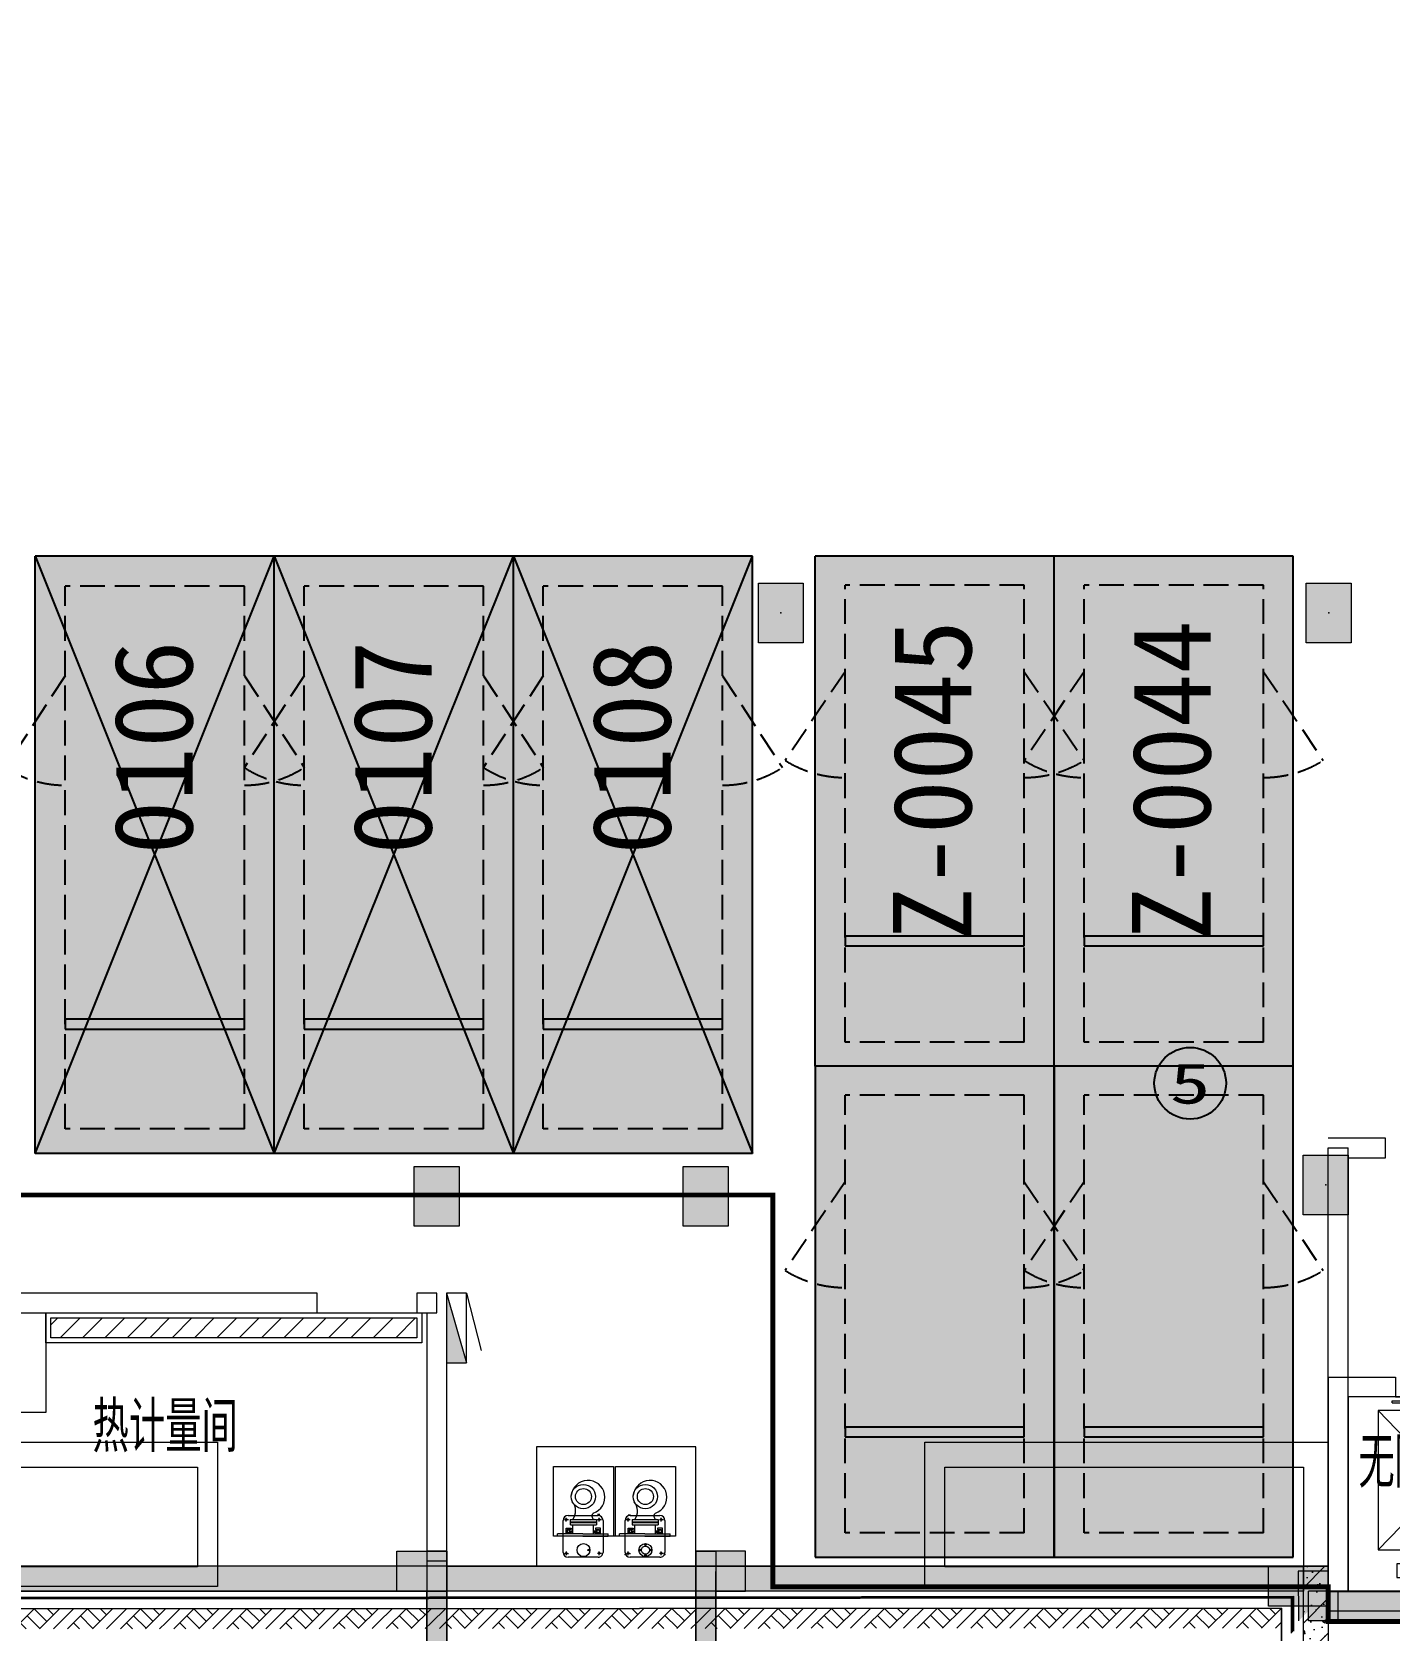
# Model space of a CAD drawing. Extents: x -264757 to 1033689, y 4049843 to 4347093.
# Drawn here: x 13748 to 27371, y 4256524 to 4272573 of the extents above; entities that cross this region are included whole.
import ezdxf
from ezdxf.enums import TextEntityAlignment as Align

# ---------------------------------------------------------------- set-up
doc = ezdxf.new("R2010")
doc.units = 0
doc.header["$LTSCALE"] = 1000
doc.header["$MEASUREMENT"] = 0
doc.linetypes.add('AX-01DK-PB01$1$A-001-车位参照B1$0$A-001-车位参照B1$0$A-001-车位参照B1$0$A-H4-001-基本图形$0$A-001-车位B1$0$DASH', pattern=[0.35, 0.25, -0.1])
doc.linetypes.add('DASH', pattern=[0.35, 0.25, -0.1])
for name, color, linetype in [('不利因素5-单面靠墙', 7, 'Continuous'), ('大车位', 7, 'Continuous'), ('子母车位', 7, 'Continuous')]:
    doc.layers.add(name, color=color, linetype=linetype)
doc.layers.add('无关图层', color=8, linetype='Continuous', lineweight=0)
doc.layers.add('车位归属楼栋范围线', color=7, linetype='Continuous', true_color=0x19e6c7)
doc.styles.add('AX-01DK-PB01$1$AX-001DK-01-PB01-02$0$Standard', font='gbenor.shx', dxfattribs={"bigfont": 'gbcbig.shx'})
doc.styles.add('AX-ACK-BIANH1$0$黑体', font='simhei.ttf')
doc.styles.add('SX-ACK-PB01-WNC-ALL$0$黑体', font='simhei.ttf')

# ---------------------------------------------------------------- blocks, each defined once
blk = doc.blocks.new('SX-ACK-PB01-WNC-ALL$0$20200722.21183209')
at = {"layer": '不利因素5-单面靠墙', "true_color": 0x6d711d}
h = blk.add_hatch(color=66, dxfattribs=at)
h.dxf.hatch_style = 1
edge = h.paths.add_edge_path()
edge.add_arc((360, 360), 360, 0, 360)
at = {"layer": '不利因素5-单面靠墙'}
blk.add_circle((360, 360), 360, dxfattribs=at)
at = {"layer": '不利因素5-单面靠墙', "style": 'SX-ACK-PB01-WNC-ALL$0$黑体', "width": 1.390625}
blk.add_text('5', height=407, dxfattribs=at).set_placement((156, 156), (564, 156), align=Align.FIT)
blk = doc.blocks.new('AX-01DK-PB01-DT$0$$DORLIB2D$00000127')
at = {"layer": '无关图层'}
for points in [[(-0.533, 0.795), (-0.533, 0.69)], [(-0.033, 0.795), (-0.533, 0.795)], [(-0.033, 0.69), (-0.533, 0.69)], [(-0.033, 0.795), (-0.033, 0.69)], [(0.533, 0.795), (0.033, 0.795)], [(0.033, 0.795), (0.033, 0.69)], [(0.533, 0.69), (0.033, 0.69)], [(0.533, 0.795), (0.533, 0.69)], [(0.5, 0.5), (-0.5, 0.5)]]:
    blk.add_lwpolyline(points, dxfattribs=at)
blk = doc.blocks.new('AX-01DK-PB01-DT$0$sdfsdfgdgdgh')
at = {"layer": '无关图层'}
for p, q in [((413949, 4407651), (413274, 4407651)), ((413274, 4407651), (413274, 4405301)), ((413949, 4407451), (413949, 4407651)), ((415624, 4407651), (414949, 4407651)), ((414949, 4407651), (414949, 4407451)), ((415624, 4407651), (415624, 4405301)), ((413474, 4407451), (413949, 4407451)), ((413474, 4407451), (413474, 4405501)), ((413774, 4405914), (413774, 4407314)), ((413774, 4407314), (415124, 4407314)), ((413774, 4405914), (415124, 4407314)), ((413774, 4407314), (415124, 4405914)), ((414949, 4407451), (415424, 4407451)), ((415124, 4407314), (415124, 4405914)), ((415424, 4407451), (415424, 4405501)), ((415124, 4405914), (413774, 4405914)), ((413962, 4405639), (413962, 4405776)), ((413962, 4405776), (414937, 4405776)), ((414937, 4405776), (414937, 4405639)), ((414937, 4405639), (413962, 4405639)), ((413474, 4405501), (415424, 4405501)), ((413274, 4405301), (415624, 4405301))]:
    blk.add_line(p, q, dxfattribs=at)
blk.add_lwpolyline([(413474, 4405501), (413474, 4407451), (415424, 4407451), (415424, 4405501)], close=True, dxfattribs=at)
at = {"layer": '无关图层', "xscale": 1000, "yscale": -200, "zscale": 200}
blk.add_blockref('AX-01DK-PB01-DT$0$$DORLIB2D$00000127', (414449, 4407551), dxfattribs=at)
blk = doc.blocks.new('AX-01DK-PB01$1$$LinePat$素土夯实')
at = {"layer": '无关图层'}
for p, q in [((0, -210), (210, 0)), ((120, -300), (420, 0)), ((420, 0), (608, -188)), ((495, -300), (795, 0)), ((615, 0), (705, -90)), ((210, -210), (300, -300)), ((315, -105), (502, -293)), ((705, -300), (795, -210))]:
    blk.add_line(p, q, dxfattribs=at)
blk = doc.blocks.new('SX-CK-PB001-WNC$1$20211103.13313578')
at = {"layer": '无关图层'}
h = blk.add_hatch(color=256, dxfattribs=at)
h.dxf.hatch_style = 1
h.paths.add_polyline_path([(0, 600), (450, 600), (450, 0), (0, 0)])
blk.add_lwpolyline([(0, 600), (450, 600), (450, 0), (0, 0)], close=True, dxfattribs=at)
blk.add_point((225, 300), dxfattribs=at)
blk = doc.blocks.new('PX-03CK-JSK$0$PX-B1-PB02-JSK$0$PX-CK-JSK$0$hjgh')
at = {"layer": '无关图层'}
for p, q in [((96327492, 40160296), (96327812, 40160296)), ((96327655, 40159170), (96327655, 40160392)), ((96327655, 40160392), (96328355, 40160392)), ((96327656, 40160098), (96327656, 40160352)), ((96327656, 40160352), (96327677, 40160352)), ((96327677, 40160098), (96327677, 40160352)), ((96328355, 40160392), (96328355, 40159792)), ((96327442, 40159946), (96327442, 40160246)), ((96327464, 40160264), (96327496, 40160264)), ((96327482, 40160283), (96327482, 40160243)), ((96327496, 40160264), (96327500, 40160264)), ((96327677, 40160267), (96327734, 40160267)), ((96327683, 40160214), (96327677, 40160214)), ((96327679, 40160200), (96327768, 40160200)), ((96327683, 40160256), (96327683, 40160214)), ((96327723, 40160256), (96327683, 40160256)), ((96327683, 40160232), (96327723, 40160232)), ((96327687, 40160232), (96327687, 40160246)), ((96327692, 40160251), (96327714, 40160251)), ((96327697, 40160232), (96327697, 40160200)), ((96327697, 40160203), (96327697, 40160231)), ((96327709, 40160232), (96327709, 40160200)), ((96327719, 40160246), (96327719, 40160232)), ((96327723, 40160217), (96327723, 40160256)), ((96327734, 40160217), (96327723, 40160217)), ((96327734, 40160267), (96327734, 40160217)), ((96327821, 40160225), (96327769, 40160225)), ((96327769, 40160224), (96327769, 40159963)), ((96327791, 40160225), (96327791, 40159963)), ((96327799, 40160225), (96327799, 40159963)), ((96327803, 40160265), (96327835, 40160265)), ((96327821, 40160284), (96327821, 40160244)), ((96327821, 40160253), (96327821, 40160277)), ((96327821, 40160225), (96327821, 40159963)), ((96327835, 40160265), (96327839, 40160265)), ((96327862, 40160246), (96327862, 40159946)), ((96327515, 40160051), (96327515, 40160027)), ((96327656, 40160098), (96327656, 40159844)), ((96327677, 40160098), (96327677, 40159844)), ((96327683, 40159974), (96327677, 40159974)), ((96327768, 40159994), (96327679, 40159994)), ((96327683, 40159933), (96327683, 40159974)), ((96327695, 40159993), (96327695, 40159955)), ((96327708, 40159992), (96327708, 40159954)), ((96327723, 40159971), (96327723, 40159933)), ((96327734, 40159971), (96327723, 40159971)), ((96327734, 40159921), (96327734, 40159971)), ((96327465, 40159933), (96327497, 40159933)), ((96327483, 40159952), (96327483, 40159912)), ((96327812, 40159896), (96327492, 40159896)), ((96327497, 40159933), (96327501, 40159933)), ((96327656, 40159844), (96327677, 40159844)), ((96327682, 40159921), (96327675, 40159921)), ((96327677, 40159921), (96327734, 40159921)), ((96327723, 40159933), (96327683, 40159933)), ((96327685, 40159954), (96327723, 40159954)), ((96327688, 40159941), (96327688, 40159954)), ((96327713, 40159936), (96327693, 40159936)), ((96327718, 40159954), (96327718, 40159941)), ((96327821, 40159963), (96327769, 40159963)), ((96327802, 40159933), (96327834, 40159933)), ((96327821, 40159952), (96327821, 40159912)), ((96327834, 40159933), (96327838, 40159933)), ((96327871, 40159929), (96327871, 40159953)), ((96327482, 40159661), (96327482, 40159621)), ((96327492, 40159674), (96327812, 40159674)), ((96328355, 40159792), (96327655, 40159792)), ((96327655, 40159770), (96328355, 40159770)), ((96327656, 40159476), (96327656, 40159729)), ((96327656, 40159729), (96327677, 40159729)), ((96327677, 40159476), (96327677, 40159729)), ((96327821, 40159662), (96327821, 40159622)), ((96327821, 40159631), (96327821, 40159654)), ((96328355, 40159770), (96328355, 40159170)), ((96327442, 40159324), (96327442, 40159624)), ((96327464, 40159642), (96327496, 40159642)), ((96327496, 40159642), (96327500, 40159642)), ((96327503, 40159523), (96327527, 40159523)), ((96327515, 40159511), (96327515, 40159534)), ((96327677, 40159645), (96327734, 40159645)), ((96327683, 40159592), (96327677, 40159592)), ((96327679, 40159577), (96327768, 40159577)), ((96327683, 40159633), (96327683, 40159592)), ((96327723, 40159633), (96327683, 40159633)), ((96327683, 40159610), (96327723, 40159610)), ((96327687, 40159610), (96327687, 40159624)), ((96327692, 40159629), (96327714, 40159629)), ((96327697, 40159610), (96327697, 40159577)), ((96327697, 40159580), (96327697, 40159608)), ((96327709, 40159610), (96327709, 40159577)), ((96327719, 40159624), (96327719, 40159610)), ((96327723, 40159595), (96327723, 40159633)), ((96327734, 40159595), (96327723, 40159595)), ((96327734, 40159645), (96327734, 40159595)), ((96327769, 40159602), (96327769, 40159341)), ((96327821, 40159602), (96327769, 40159602)), ((96327791, 40159602), (96327791, 40159341)), ((96327799, 40159602), (96327799, 40159341)), ((96327803, 40159643), (96327835, 40159643)), ((96327821, 40159602), (96327821, 40159341)), ((96327835, 40159643), (96327839, 40159643)), ((96327862, 40159624), (96327862, 40159324)), ((96327870, 40159643), (96327870, 40159619)), ((96327474, 40159470), (96327450, 40159470)), ((96327462, 40159458), (96327462, 40159481)), ((96327483, 40159330), (96327483, 40159290)), ((96327527, 40159417), (96327503, 40159417)), ((96327515, 40159428), (96327515, 40159405)), ((96327556, 40159470), (96327580, 40159470)), ((96327568, 40159481), (96327568, 40159458)), ((96327656, 40159476), (96327656, 40159222)), ((96327677, 40159476), (96327677, 40159222)), ((96327683, 40159352), (96327677, 40159352)), ((96327768, 40159371), (96327679, 40159371)), ((96327683, 40159311), (96327683, 40159352)), ((96327685, 40159332), (96327723, 40159332)), ((96327688, 40159318), (96327688, 40159332)), ((96327695, 40159371), (96327695, 40159333)), ((96327708, 40159370), (96327708, 40159332)), ((96327718, 40159332), (96327718, 40159318)), ((96327723, 40159349), (96327723, 40159311)), ((96327734, 40159349), (96327723, 40159349)), ((96327734, 40159299), (96327734, 40159349)), ((96327821, 40159341), (96327769, 40159341)), ((96327821, 40159330), (96327821, 40159290)), ((96327465, 40159311), (96327497, 40159311)), ((96327812, 40159274), (96327492, 40159274)), ((96327497, 40159311), (96327501, 40159311)), ((96328355, 40159170), (96327655, 40159170)), ((96327656, 40159222), (96327677, 40159222)), ((96327682, 40159299), (96327675, 40159299)), ((96327677, 40159299), (96327734, 40159299)), ((96327723, 40159311), (96327683, 40159311)), ((96327713, 40159313), (96327693, 40159313)), ((96327802, 40159311), (96327834, 40159311)), ((96327834, 40159311), (96327838, 40159311))]:
    blk.add_line(p, q, dxfattribs=at)
for centre, radius in [((96327515, 40160092), 65), ((96327482, 40160265), 8.75), ((96327821, 40160265), 8.75), ((96328052, 40160093), 122), ((96328052, 40160093), 80.5), ((96327515, 40160039), 7.88), ((96327483, 40159933), 8.75), ((96327821, 40159933), 8.75), ((96327482, 40159643), 8.75), ((96327821, 40159643), 8.75), ((96327515, 40159470), 65), ((96327515, 40159470), 40), ((96327515, 40159523), 7.88), ((96328052, 40159471), 122), ((96328052, 40159471), 80.5), ((96327462, 40159470), 7.88), ((96327515, 40159417), 7.88), ((96327568, 40159470), 7.88), ((96327483, 40159311), 8.75), ((96327821, 40159311), 8.75)]:
    blk.add_circle(centre, radius, dxfattribs=at)
for centre, radius, start, end in [((96327492, 40160246), 50, 89.9998, 179.9998), ((96327812, 40160246), 50, 359.9998, 89.9998), ((96327692, 40160246), 5.18, 89.9998, 179.9998), ((96327714, 40160246), 5.18, 359.9998, 89.9998), ((96327908, 40160313), 142, 233.3732, 310.3456), ((96328046, 40160047), 169, 198.4725, 84.7162), ((96327855, 40159973), 34.6, 32.3813, 152.0235), ((96327492, 40159946), 50, 179.9998, 269.9998), ((96327693, 40159941), 5.18, 179.9998, 269.9998), ((96327713, 40159941), 5.18, 269.9998, 359.9998), ((96327812, 40159946), 50, 269.9998, 359.9998), ((96327492, 40159624), 50, 89.9998, 179.9998), ((96327812, 40159624), 50, 359.9998, 89.9998), ((96327692, 40159624), 5.18, 89.9998, 179.9998), ((96327714, 40159624), 5.18, 359.9998, 89.9998), ((96327908, 40159691), 142, 233.3732, 310.3456), ((96328046, 40159424), 169, 198.4725, 84.7162), ((96327855, 40159351), 34.6, 32.3813, 152.0235), ((96327492, 40159324), 50, 179.9998, 269.9998), ((96327693, 40159318), 5.18, 179.9998, 269.9998), ((96327713, 40159318), 5.18, 269.9998, 359.9998), ((96327812, 40159324), 50, 269.9998, 359.9998)]:
    blk.add_arc(centre, radius, start, end, dxfattribs=at)
for p in [(96327469, 40159673), (96327469, 40159275)]:
    blk.add_point(p, dxfattribs=at)
blk = doc.blocks.new('PX-03CK-XHS$1$$TWTSYS$00000508')
at = {"layer": '无关图层'}
for p, q in [((-0.5, 0.5), (0.324, 1.224)), ((-0.5, 0.5), (-0.5, -0.5)), ((-0.5, -0.5), (0.5, 0.5)), ((0.5, 0.5), (-0.5, 0.5)), ((0.5, -0.5), (0.5, 0.5)), ((-0.5, -0.5), (0.5, -0.5))]:
    blk.add_line(p, q, dxfattribs=at)
blk.add_solid([(0.5, -0.5), (0.5, 0.5), (-0.5, -0.5)], dxfattribs=at)
blk = doc.blocks.new('A$C741380cb')
at = {"layer": '子母车位', "true_color": 0x0617f9}
h = blk.add_hatch(color=5, dxfattribs=at)
h.dxf.hatch_style = 1
h.paths.add_polyline_path([(2400, 0), (2400, -10400), (0, -10400), (0, 0)])
blk = doc.blocks.new('*E168')
at = {"layer": '子母车位', "rotation": 179.9996583709065}
blk.add_blockref('A$C741380cb', (332418, -488671), dxfattribs=at)
blk = doc.blocks.new('*E169')
at = {"layer": '子母车位', "rotation": 179.9996583709065}
blk.add_blockref('A$C741380cb', (332418, -488671), dxfattribs=at)

msp = doc.modelspace()

# ---------------------------------------------------------------- hatches: boundary and pattern name
at = {"layer": '大车位', "true_color": 0xe806f9}
h = msp.add_hatch(color=6, dxfattribs=at)
h.dxf.hatch_style = 1
h.paths.add_polyline_path([(16180.6, 4267308), (16180.6, 4261308), (13780.6, 4261308), (13780.6, 4267308)])
h = msp.add_hatch(color=6, dxfattribs=at)
h.dxf.hatch_style = 1
h.paths.add_polyline_path([(18580.6, 4267308), (18580.6, 4261308), (16180.6, 4261308), (16180.6, 4267308)])
h = msp.add_hatch(color=6, dxfattribs=at)
h.dxf.hatch_style = 1
h.paths.add_polyline_path([(20980.6, 4267308), (20980.6, 4261308), (18580.6, 4261308), (18580.6, 4267308)])
at = {"layer": '无关图层'}
h = msp.add_hatch(dxfattribs=at)
h.set_pattern_fill('钢筋混凝土', color=256, scale=100)
h.set_pattern_definition([(45, (-1162769.92, 4676018.46), (-176.776695, 176.776695), []), (50, (-1162769.9, 4676018.46), (717.26018, -62.75213), [75, -825]), (355, (-1162769.9, 4676018.46), (-138.75133, 752.19213), [60, -660]), (100.4514, (-1162710.15, 4676013.2), (578.5094, 689.43954), [63.7402, -701.1421]), (46.1842, (-1162769.9, 4676218.46), (1067.24105, -165.519), [112.5, -1237.5]), (96.6356, (-1162681, 4676204.7), (934.6627, 974.1179), [95.6103, -1051.713]), (351.1842, (-1162769.9, 4676218.5), (934.6619, 974.1186), [90, -990]), (21, (-1162669.9, 4676168.46), (596.90705, -402.6189), [75, -825]), (326, (-1162669.9, 4676168.46), (243.31533, 725.15005), [60, -660]), (71.4514, (-1162620.2, 4676134.9), (840.22263, 322.5305), [63.7402, -701.1421]), (37.5, (-1162769.92, 4676018.46), (12.159855, 332.893854), [0, -652, 0, -670, 0, -662.5]), (7.5, (-1162769.92, 4676018.46), (263.06954, 394.41171), [0, -382, 0, -637, 0, -252.5]), (327.5, (-1162992.92, 4676018.46), (533.822436, -22.55487), [0, -250, 0, -780, 0, -1035]), (317.5, (-1163092.92, 4676018.46), (583.18617, 100.10498), [0, -325, 0, -518, 0, -735])])
h.paths.add_polyline_path([(35010.6, 4286458), (34710.6, 4286458), (34710.6, 4256908.1), (26760.7, 4256908.1), (26760.7, 4256608.1), (35010.6, 4256608.1)])
h = msp.add_hatch(dxfattribs=at)
h.set_pattern_fill('ANSI31', color=256, scale=100, angle=360)
h.set_pattern_definition([(45, (63575.65, 187064.68), (-112.2532015, 112.2532015), [])])
h.paths.add_polyline_path([(13937.4, 4259658), (17611.7, 4259658), (17611.7, 4259458.1), (13937.4, 4259458.1)])
for points in [[(17410.9, 4257314.1), (17910.9, 4257314.1), (17910.9, 4256264.1), (17710.9, 4256264.1), (17710.9, 4256914.1), (17410.9, 4256914.1)], [(20911.3, 4257314.1), (20411.3, 4257314.1), (20411.3, 4256264.1), (20611.3, 4256264.1), (20611.3, 4256914.1), (20911.3, 4256914.1)], [(26460.8, 4256914.1), (26760, 4257164.1), (12790.8, 4257164.1), (12790.8, 4256914.1)], [(26760.9, 4256764.1), (26160.9, 4256764.1), (26160.9, 4257164.1), (26760.9, 4257164.1)], [(26460.2, 4257114.1), (26461.8, 4256614.8), (26760.8, 4256914.8), (26760.2, 4257115.1)], [(26861, 4256614.8), (26861, 4256914.8), (26561.3, 4256914.8), (26561.3, 4256614.8)], [(29011, 4256914.8), (26861, 4256914.8), (26861, 4256614.8), (29011, 4256614.8)]]:
    msp.add_hatch(color=256, dxfattribs=at).paths.add_polyline_path(points)
h = msp.add_hatch(color=256, dxfattribs=at)
h.dxf.hatch_style = 1
h.paths.add_polyline_path([(17710.9, 4257314.1), (17710.9, 4256914.1), (17710.9, 4256264.1), (17910.9, 4256264.1), (17910.9, 4257314.1)])
h = msp.add_hatch(color=256, dxfattribs=at)
h.dxf.hatch_style = 1
h.paths.add_polyline_path([(20611.3, 4257314.1), (20611.1, 4256914.1), (20611.1, 4256264.1), (20411.1, 4256264.1), (20411.3, 4257314.1)])
h = msp.add_hatch(color=256, dxfattribs=at)
h.dxf.hatch_style = 1
h.paths.add_polyline_path([(20611.3, 4257314.1), (20611.3, 4256914.1), (20611.3, 4256264.1), (20411.3, 4256264.1), (20411.3, 4257314.1)])
h = msp.add_hatch(dxfattribs=at)
h.set_pattern_fill('ARMORED', color=256, scale=50)
h.set_pattern_definition([(50, (-1117697.94, 4112857.15), (358.63009, -31.37607), [37.5, -412.5]), (355, (-1117697.94, 4112857.15), (-69.37567, 376.09607), [30, -330]), (100.4514, (-1117668.05, 4112854.53), (289.25469, 344.71977), [31.8701, -350.57106]), (46.1842, (-1117697.94, 4112957.15), (533.62052, -82.7595), [56.25, -618.75]), (96.6356, (-1117653.47, 4112950.25), (467.33135, 487.05894), [47.80514, -525.8565]), (351.1842, (-1117697.94, 4112957.15), (467.33097, 487.0593), [45, -495]), (21, (-1117647.94, 4112932.15), (298.453526, -201.309445), [37.5, -412.5]), (326, (-1117647.94, 4112932.15), (121.65767, 362.57502), [30, -330]), (71.4514, (-1117623.06, 4112915.37), (420.11131, 161.26525), [31.8701, -350.57106]), (37.5, (-1117697.94, 4112857.15), (6.079928, 166.446927), [0, -326, 0, -335, 0, -331.25]), (7.5, (-1117697.94, 4112857.15), (131.53477, 197.205856), [0, -191, 0, -318.5, 0, -126.25]), (327.5, (-1117809.44, 4112857.15), (266.911218, -11.277436), [0, -125, 0, -390, 0, -517.5]), (317.5, (-1117859.44, 4112857.15), (291.593085, 50.05249), [0, -162.5, 0, -259, 0, -367.5]), (45, (-1117697.94, 4112857.15), (-176.776695, 176.776695), [])])
h.paths.add_polyline_path([(-18136.6, 4244664.1), (7461.1, 4244664.1), (7461.1, 4253114.1), (7461.1, 4256914.1), (17911.6, 4256914.1), (17911.6, 4257164.1), (7211.1, 4257164.1), (7211.1, 4253364.1), (7211.1, 4253374.8), (7211.1, 4244914.1), (-18136.6, 4244914.1)])
h = msp.add_hatch(dxfattribs=at)
h.set_pattern_fill('ARMORED', color=256, scale=50, style=0)
h.set_pattern_definition([(50, (-1127005.47, 3923144.94), (358.63009, -31.37607), [37.5, -412.5]), (355, (-1127005.47, 3923144.94), (-69.37567, 376.09607), [30, -330]), (100.4514, (-1126975.58, 3923142.33), (289.25469, 344.71977), [31.8701, -350.57106]), (46.1842, (-1127005.47, 3923244.94), (533.62052, -82.7595), [56.25, -618.75]), (96.6356, (-1126961, 3923238.04), (467.33135, 487.05894), [47.80514, -525.8565]), (351.1842, (-1127005.47, 3923244.94), (467.33097, 487.0593), [45, -495]), (21, (-1126955.47, 3923219.94), (298.453526, -201.309445), [37.5, -412.5]), (326, (-1126955.47, 3923219.94), (121.65767, 362.57502), [30, -330]), (71.4514, (-1126930.6, 3923203.16), (420.11131, 161.26525), [31.8701, -350.57106]), (37.5, (-1127005.47, 3923144.94), (6.079928, 166.446927), [0, -326, 0, -335, 0, -331.25]), (7.5, (-1127005.47, 3923144.94), (131.53477, 197.205856), [0, -191, 0, -318.5, 0, -126.25]), (327.5, (-1127116.97, 3923144.94), (266.911218, -11.277436), [0, -125, 0, -390, 0, -517.5]), (317.5, (-1127166.97, 3923144.94), (291.593085, 50.05249), [0, -162.5, 0, -259, 0, -367.5]), (45, (-1127005.47, 3923144.94), (-176.776695, 176.776695), [])])
h.paths.add_polyline_path([(17911.6, 4257164.1), (26510.9, 4257164.1), (26510.9, 4256914.1), (17911.6, 4256914.1)])
h = msp.add_hatch(dxfattribs=at)
h.set_pattern_fill('ARMORED', color=256, scale=50, style=0)
h.set_pattern_definition([(50, (-1145373.66, 3927934.42), (358.63009, -31.37607), [37.5, -412.5]), (355, (-1145373.66, 3927934.4), (-69.37567, 376.09607), [30, -330]), (100.4514, (-1145343.78, 3927931.8), (289.25469, 344.71977), [31.8701, -350.57106]), (46.1842, (-1145373.66, 3928034.4), (533.62052, -82.7595), [56.25, -618.75]), (96.6356, (-1145329.2, 3928027.5), (467.33135, 487.05894), [47.80514, -525.8565]), (351.1842, (-1145373.66, 3928034.4), (467.33097, 487.0593), [45, -495]), (21, (-1145323.66, 3928009.42), (298.453526, -201.309445), [37.5, -412.5]), (326, (-1145323.66, 3928009.4), (121.65767, 362.57502), [30, -330]), (71.4514, (-1145298.8, 3927992.64), (420.11131, 161.26525), [31.8701, -350.57106]), (37.5, (-1145373.66, 3927934.42), (6.079928, 166.446927), [0, -326, 0, -335, 0, -331.25]), (7.5, (-1145373.66, 3927934.42), (131.53477, 197.205856), [0, -191, 0, -318.5, 0, -126.25]), (327.5, (-1145485.16, 3927934.42), (266.911218, -11.277436), [0, -125, 0, -390, 0, -517.5]), (317.5, (-1145535.16, 3927934.42), (291.593085, 50.05249), [0, -162.5, 0, -259, 0, -367.5]), (45, (-1145373.66, 3927934.42), (-176.776695, 176.776695), [])])
h.paths.add_polyline_path([(26510.9, 4257164.1), (26760.9, 4257164.1), (26760.9, 4252514.1), (26510.9, 4252514.1)])

# ---------------------------------------------------------------- linework, layer by layer
at = {"layer": '大车位', "color": 83}
for p, q in [((13780.6, 4261308, 0), (13780.6, 4267308, 0)), ((16180.6, 4267308, 0), (13780.6, 4267308, 0)), ((16180.6, 4261308, 0), (16180.6, 4267308, 0)), ((16180.6, 4261308, 0), (16180.6, 4267308, 0)), ((18580.6, 4267308, 0), (16180.6, 4267308, 0)), ((18580.6, 4261308, 0), (18580.6, 4267308, 0)), ((20980.6, 4267308, 0), (18580.6, 4267308, 0)), ((18580.6, 4261308, 0), (18580.6, 4267308, 0)), ((20980.6, 4261308, 0), (20980.6, 4267308, 0)), ((16180.6, 4261308, 0), (13780.6, 4261308, 0)), ((18580.6, 4261308, 0), (16180.6, 4261308, 0)), ((20980.6, 4261308, 0), (18580.6, 4261308, 0))]:
    msp.add_line(p, q, dxfattribs=at)
at = {"layer": '大车位', "color": 8, "linetype": 'AX-01DK-PB01$1$A-001-车位参照B1$0$A-001-车位参照B1$0$A-001-车位参照B1$0$A-H4-001-基本图形$0$A-001-车位B1$0$DASH'}
for p, q in [((15880.6, 4267008, 0), (14080.6, 4267008, 0)), ((14080.6, 4261558, 0), (14080.6, 4267008, 0)), ((15880.6, 4261558, 0), (15880.6, 4267008, 0)), ((18280.6, 4267008, 0), (16480.6, 4267008, 0)), ((16480.6, 4261558, 0), (16480.6, 4267008, 0)), ((18280.6, 4261558, 0), (18280.6, 4267008, 0)), ((20680.6, 4267008, 0), (18880.6, 4267008, 0)), ((18880.6, 4261558, 0), (18880.6, 4267008, 0)), ((20680.6, 4261558, 0), (20680.6, 4267008, 0)), ((15880.6, 4261558, 0), (14080.6, 4261558, 0)), ((18280.6, 4261558, 0), (16480.6, 4261558, 0)), ((20680.6, 4261558, 0), (18880.6, 4261558, 0))]:
    msp.add_line(p, q, dxfattribs=at)
at = {"layer": '大车位', "color": 83, "elevation": 0}
for points in [[(13780.6, 4267308), (16180.6, 4261308)], [(13780.6, 4261308), (16180.6, 4267308)], [(16180.6, 4267308), (18580.6, 4261308)], [(16180.6, 4261308), (18580.6, 4267308)], [(18580.6, 4267308), (20980.6, 4261308)], [(18580.6, 4261308), (20980.6, 4267308)]]:
    msp.add_lwpolyline(points, dxfattribs=at)
at = {"layer": '大车位', "linetype": 'AX-01DK-PB01$1$A-001-车位参照B1$0$A-001-车位参照B1$0$A-001-车位参照B1$0$A-H4-001-基本图形$0$A-001-车位B1$0$DASH', "elevation": 0}
for points in [[(14080.6, 4266108), (13480.6, 4265186.1)], [(15880.6, 4266108), (16480.6, 4265186.1)], [(16480.6, 4266108), (15880.6, 4265186.1)], [(18880.6, 4266108), (18280.6, 4265186.1)], [(18280.6, 4266108), (18880.6, 4265186.1)], [(20680.6, 4266108), (21280.6, 4265186.1)]]:
    msp.add_lwpolyline(points, dxfattribs=at)
at = {"layer": '大车位', "elevation": 0}
for points in [[(14080.6, 4262558), (15880.6, 4262558), (15880.6, 4262658), (14080.6, 4262658)], [(16480.6, 4262558), (18280.6, 4262558), (18280.6, 4262658), (16480.6, 4262658)], [(18880.6, 4262558), (20680.6, 4262558), (20680.6, 4262658), (18880.6, 4262658)]]:
    msp.add_lwpolyline(points, close=True, dxfattribs=at)
at = {"layer": '大车位', "linetype": 'AX-01DK-PB01$1$A-001-车位参照B1$0$A-001-车位参照B1$0$A-001-车位参照B1$0$A-H4-001-基本图形$0$A-001-车位B1$0$DASH'}
for centre, start, end in [((14080.6, 4266108, 0), 236.94427, 270), ((15880.6, 4266108, 0), 270, 303.05573), ((16480.6, 4266108, 0), 236.94427, 270), ((18880.6, 4266108, 0), 236.94427, 270), ((18280.6, 4266108, 0), 270, 303.05573), ((20680.6, 4266108, 0), 270, 303.05573)]:
    msp.add_arc(centre, 1100, start, end, dxfattribs=at)
at = {"layer": '子母车位', "color": 83}
for p, q in [((21609.6, 4262185.7), (21609.6, 4267308, 0)), ((24009.6, 4267308, 0), (21609.6, 4267308, 0)), ((24009.6, 4262185.7), (24009.6, 4267308, 0)), ((24009.9, 4262185.7, 0), (24009.9, 4267308)), ((26409.9, 4267308), (24009.9, 4267308)), ((26409.9, 4262185.7, 0), (26409.9, 4267308)), ((24009.6, 4262185.8, 0), (21609.6, 4262185.7, 0)), ((24009.6, 4262185.7), (21609.6, 4262185.7)), ((21609.6, 4262185.7, 0), (21609.7, 4257256.7, 0)), ((24009.7, 4257256.8, 0), (24009.6, 4262185.8, 0)), ((26409.9, 4262185.7, 0), (24009.9, 4262185.7, 0)), ((26409.9, 4262185.7), (24009.9, 4262185.7)), ((24009.9, 4262185.7), (24010, 4257256.7)), ((26410, 4257256.7), (26409.9, 4262185.7)), ((21609.7, 4257256.7, 0), (24009.7, 4257256.8, 0)), ((24010, 4257256.7), (26410, 4257256.7))]:
    msp.add_line(p, q, dxfattribs=at)
at = {"layer": '子母车位', "color": 8, "linetype": 'AX-01DK-PB01$1$A-001-车位参照B1$0$A-001-车位参照B1$0$A-001-车位参照B1$0$A-H4-001-基本图形$0$A-001-车位B1$0$DASH'}
for p, q in [((23709.6, 4267018.1, 0), (21909.6, 4267018.1, 0)), ((21909.6, 4262427.4), (21909.6, 4267018.1, 0)), ((23709.6, 4262427.4), (23709.6, 4267018.1, 0)), ((26109.9, 4267018.1), (24309.9, 4267018.1)), ((24309.9, 4262427.3, 0), (24309.9, 4267018.1)), ((26109.9, 4262427.3, 0), (26109.9, 4267018.1)), ((23709.6, 4262427.4), (21909.6, 4262427.4)), ((26109.9, 4262427.3, 0), (24309.9, 4262427.3, 0)), ((23709.7, 4261895.8, 0), (21909.7, 4261895.8, 0)), ((21909.7, 4257498.4, 0), (21909.7, 4261895.8, 0)), ((23709.7, 4257498.4, 0), (23709.7, 4261895.8, 0)), ((26110, 4261895.8, 0), (24310, 4261895.8, 0)), ((24310, 4257498.3), (24310, 4261895.8, 0)), ((26110, 4257498.3), (26110, 4261895.8, 0)), ((23709.7, 4257498.4, 0), (21909.7, 4257498.4, 0)), ((26110, 4257498.3), (24310, 4257498.3))]:
    msp.add_line(p, q, dxfattribs=at)
at = {"layer": '子母车位', "linetype": 'AX-01DK-PB01$1$A-001-车位参照B1$0$A-001-车位参照B1$0$A-001-车位参照B1$0$A-H4-001-基本图形$0$A-001-车位B1$0$DASH'}
for p, q in [((21909.6, 4266148.3), (21309.6, 4265257.2)), ((23709.6, 4266148.3), (24309.6, 4265257.2)), ((24309.9, 4266148.2, 0), (23709.9, 4265257.2, 0)), ((26109.9, 4266148.2, 0), (26709.9, 4265257.2, 0)), ((21909.7, 4261026, 0), (21309.7, 4260134.9, 0)), ((23709.7, 4261026, 0), (24309.7, 4260134.9, 0)), ((24310, 4261026), (23710, 4260134.9)), ((26110, 4261026), (26710, 4260134.9))]:
    msp.add_line(p, q, dxfattribs=at)
at = {"layer": '子母车位'}
for p, q in [((23709.6, 4263490.5), (21909.6, 4263490.5)), ((21909.6, 4263490.5), (21909.6, 4263393.8)), ((21909.6, 4263393.8), (23709.6, 4263393.8)), ((23709.6, 4263393.8), (23709.6, 4263490.5)), ((26109.9, 4263490.5, 0), (24309.9, 4263490.5, 0)), ((24309.9, 4263490.5, 0), (24309.9, 4263393.8, 0)), ((24309.9, 4263393.8, 0), (26109.9, 4263393.8, 0)), ((26109.9, 4263393.8, 0), (26109.9, 4263490.5, 0)), ((23709.7, 4258561.5, 0), (21909.7, 4258561.5, 0)), ((21909.7, 4258561.5, 0), (21909.7, 4258464.8, 0)), ((23709.7, 4258464.8, 0), (23709.7, 4258561.5, 0)), ((26110, 4258561.5), (24310, 4258561.5)), ((24310, 4258561.5), (24310, 4258464.8)), ((26110, 4258464.8), (26110, 4258561.5)), ((21909.7, 4258464.8, 0), (23709.7, 4258464.8, 0)), ((24310, 4258464.8), (26110, 4258464.8))]:
    msp.add_line(p, q, dxfattribs=at)
at = {"layer": '子母车位', "linetype": 'AX-01DK-PB01$1$A-001-车位参照B1$0$A-001-车位参照B1$0$A-001-车位参照B1$0$A-H4-001-基本图形$0$A-001-车位B1$0$DASH'}
for centre, start_param, end_param in [((21909.6, 4266148.3, 0), 4.1354517, 4.712383), ((23709.6, 4266148.3, 0), 4.712383, 5.2893144), ((24309.9, 4266148.2), 4.1354517, 4.712383), ((26109.9, 4266148.2), 4.712383, 5.2893144), ((21909.7, 4261026, 0), 4.1354517, 4.712383), ((23709.7, 4261026, 0), 4.712383, 5.2893144), ((24310, 4261026, 0), 4.1354517, 4.712383), ((26110, 4261026, 0), 4.712383, 5.2893144)]:
    msp.add_ellipse(centre, major_axis=(1100, 0), ratio=0.9664691, start_param=start_param, end_param=end_param, dxfattribs=at)
at = {"layer": '无关图层'}
for p, q in [((27336, 4261464.8), (26760.9, 4261464.8)), ((27336, 4261264.8), (27336, 4261464.8)), ((26761, 4256914.8), (26760.9, 4261364.8)), ((26760.9, 4261364.8), (26960.9, 4261364.8)), ((26961, 4256914.8), (26960.9, 4261364.8)), ((26960.9, 4261264.8), (27336, 4261264.8)), ((16611.5, 4259908), (12790.1, 4259908)), ((16611.5, 4259708), (16611.5, 4259908)), ((17810.7, 4259908), (17611.5, 4259908)), ((17611.5, 4259908), (17611.5, 4259708)), ((17810.7, 4259708), (17810.7, 4259908)), ((17910.8, 4259908), (17910.4, 4257214.1)), ((12790.1, 4259708), (16611.5, 4259708)), ((17611.5, 4259708), (17810.7, 4259708)), ((17710.7, 4259708), (17710.4, 4257214.1)), ((26760, 4257164.1), (12790.8, 4257164.1)), ((17910.4, 4257214.1), (17710.4, 4257214.1)), ((26760.2, 4257115.1), (26460.2, 4257114.1)), ((26460.2, 4257114.1), (26461.8, 4256614.8)), ((26760.2, 4257115.1), (26760.8, 4256914.8)), ((7502.5, 4256850.9), (26410.7, 4256864)), ((26400.7, 4256854), (7512.6, 4256840.9)), ((26390.7, 4256844), (7522.6, 4256831)), ((26460.8, 4256914.1), (12790.8, 4256914.1)), ((26391.9, 4256491.1), (26390.7, 4256844)), ((26401.8, 4256501.1), (26400.7, 4256854)), ((26410.7, 4256864), (26411.8, 4256511.2)), ((26861, 4256914.8), (26561.3, 4256914.8)), ((26561.3, 4256614.8), (26561.3, 4256914.8)), ((29011, 4256914.8), (26861, 4256914.8)), ((26861, 4256614.8), (26861, 4256914.8)), ((7622.6, 4256731), (26291, 4256743.9)), ((26291, 4256743.9), (7622.6, 4256731)), ((26291, 4256743.9), (26292.2, 4256390.4)), ((26292.2, 4256390.4), (26291, 4256743.9)), ((26861, 4256614.8), (26561.3, 4256614.8)), ((29011, 4256614.8), (26861, 4256614.8))]:
    msp.add_line(p, q, dxfattribs=at)
for points in [[(34710.6, 4286458), (34710.6, 4256908.1), (26760.7, 4256908.1), (26760.7, 4256608.1), (35010.6, 4256608.1), (35010.6, 4315662.6), (26911, 4315662.6), (26911, 4315362.6), (34710.6, 4315362.6), (34710.6, 4289478)], [(8610.9, 4256959.5), (7711.1, 4256959.5), (7711.1, 4258409.5), (15610.7, 4258409.5), (15610.7, 4256959.5), (8610.9, 4256959.5)], [(26761.2, 4256957.9), (22711.6, 4256959.5), (22711.6, 4258409.5), (26761.2, 4258409.5), (26761.2, 4256957.9)], [(26510.9, 4257164.1), (26760.9, 4257164.1), (26760.9, 4252514.1), (26510.9, 4252514.1), (26510.9, 4257164.1)]]:
    msp.add_lwpolyline(points, dxfattribs=at)
for points in [[(12887.4, 4258708), (12887.4, 4259708), (13887.4, 4259708), (13887.4, 4258708)], [(13887.4, 4259708), (17661.7, 4259708), (17661.7, 4259408.1), (13887.4, 4259408.1)], [(13937.4, 4259658), (17611.7, 4259658), (17611.7, 4259458.1), (13937.4, 4259458.1)], [(20411.2, 4258364.1), (18811.2, 4258364.1), (18811.2, 4257164.1), (20411.2, 4257164.1)], [(7911.1, 4257159.5), (7911.1, 4258159.5), (15410.7, 4258159.5), (15410.7, 4257159.5)], [(22911.6, 4257159.5), (22911.6, 4258159.5), (26511.2, 4258159.5), (26511.2, 4257159.5)], [(17410.9, 4257314.1), (17910.9, 4257314.1), (17910.9, 4256264.1), (17710.9, 4256264.1), (17710.9, 4256914.1), (17410.9, 4256914.1)], [(17710.9, 4257314.1), (17710.9, 4256914.1), (17710.9, 4256914.1), (17710.9, 4256264.1), (17910.9, 4256264.1), (17910.9, 4257314.1)], [(20611.3, 4257314.1), (20611.1, 4256914.1), (20611.1, 4256914.1), (20611.1, 4256264.1), (20411.1, 4256264.1), (20411.3, 4257314.1)], [(20611.3, 4257314.1), (20611.3, 4256914.1), (20611.3, 4256914.1), (20611.3, 4256264.1), (20411.3, 4256264.1), (20411.3, 4257314.1)], [(20911.3, 4257314.1), (20411.3, 4257314.1), (20411.3, 4256264.1), (20611.3, 4256264.1), (20611.3, 4256914.1), (20911.3, 4256914.1)], [(-18136.6, 4244664.1), (7461.1, 4244664.1), (7461.1, 4253114.1), (7461.1, 4253114.1), (7461.1, 4256914.1), (17911.6, 4256914.1), (17911.6, 4257164.1), (7211.1, 4257164.1), (7211.1, 4253364.1), (7211.1, 4253374.8), (7211.1, 4244914.1), (-18136.6, 4244914.1)], [(17911.6, 4257164.1), (26510.9, 4257164.1), (26510.9, 4256914.1), (17911.6, 4256914.1)], [(26760.9, 4256764.1), (26160.9, 4256764.1), (26160.9, 4257164.1), (26760.9, 4257164.1)]]:
    msp.add_lwpolyline(points, close=True, dxfattribs=at)
at = {"layer": '车位归属楼栋范围线', "linetype": 'DASH', "ltscale": 5, "const_width": 50}
msp.add_lwpolyline([(34710.6, 4308301.3), (34710.6, 4256608.1), (26760.7, 4256608.1), (26761.2, 4256957.9), (21185.4, 4256957.9), (21185.4, 4260892.5), (11156.7, 4260892.5), (11156.7, 4256914.1), (5611.1, 4256914.1), (5611.1, 4261703), (-12756.9, 4261703), (-12758.5, 4256962.4), (-18439, 4256962.1), (-18439, 4267038), (-25253.3, 4267038)], dxfattribs=at)

# ---------------------------------------------------------------- block references
at = {"layer": '不利因素5-单面靠墙'}
msp.add_blockref('SX-ACK-PB01-WNC-ALL$0$20200722.21183209', (25014.5, 4261654.4), dxfattribs=at)
at = {"layer": '子母车位', "yscale": 0.9664691433954647, "rotation": 180.0003416290934}
for name, p in [('*E168', (354030.5, 3795024.5, 0)), ('*E169', (356430.8, 3795024.5))]:
    msp.add_blockref(name, p, dxfattribs=at)
at = {"layer": '无关图层'}
for p in [(21040.4, 4266438), (26540.4, 4266438), (26510.4, 4260693), (17585.7, 4260578), (20285.7, 4260578)]:
    msp.add_blockref('SX-CK-PB001-WNC$1$20211103.13313578', p, dxfattribs=at)
for name, p, xscale, yscale, zscale, rotation in [('PX-03CK-XHS$1$$TWTSYS$00000508', (18010.8, 4259558), 700, 200, 700, 270), ('AX-01DK-PB01$1$$LinePat$素土夯实', (13489.8, 4256735.1), 0.6709224244996795, 0.6666666666666666, 0.6666666666666666, 0.03955316142102776), ('AX-01DK-PB01$1$$LinePat$素土夯实', (14023.2, 4256735.4), 0.6709224244996795, 0.6666666666666666, 0.6666666666666666, 0.03955316142102776), ('AX-01DK-PB01$1$$LinePat$素土夯实', (14556.6, 4256735.8), 0.6709224244996795, 0.6666666666666666, 0.6666666666666666, 0.03955316142102776), ('AX-01DK-PB01$1$$LinePat$素土夯实', (15090, 4256736.2), 0.6709224244996795, 0.6666666666666666, 0.6666666666666666, 0.03955316142102776), ('AX-01DK-PB01$1$$LinePat$素土夯实', (15623.4, 4256736.5), 0.6709224244996795, 0.6666666666666666, 0.6666666666666666, 0.03955316142102776), ('AX-01DK-PB01$1$$LinePat$素土夯实', (16156.8, 4256736.9), 0.6709224244996795, 0.6666666666666666, 0.6666666666666666, 0.03955316142102776), ('AX-01DK-PB01$1$$LinePat$素土夯实', (16690.1, 4256737.3), 0.6709224244996795, 0.6666666666666666, 0.6666666666666666, 0.03955316142102776), ('AX-01DK-PB01$1$$LinePat$素土夯实', (17223.5, 4256737.7), 0.6709224244996795, 0.6666666666666666, 0.6666666666666666, 0.03955316142102776), ('AX-01DK-PB01$1$$LinePat$素土夯实', (17756.9, 4256738), 0.6709224244996795, 0.6666666666666666, 0.6666666666666666, 0.03955316142102776), ('AX-01DK-PB01$1$$LinePat$素土夯实', (18290.3, 4256738.4), 0.6709224244996795, 0.6666666666666666, 0.6666666666666666, 0.03955316142102776), ('AX-01DK-PB01$1$$LinePat$素土夯实', (18823.7, 4256738.8), 0.6709224244996795, 0.6666666666666666, 0.6666666666666666, 0.03955316142102776), ('AX-01DK-PB01$1$$LinePat$素土夯实', (19357.1, 4256739.1), 0.6709224244996795, 0.6666666666666666, 0.6666666666666666, 0.03955316142102776), ('AX-01DK-PB01$1$$LinePat$素土夯实', (19890.4, 4256739.5), 0.6709224244996795, 0.6666666666666666, 0.6666666666666666, 0.03955316142102776), ('AX-01DK-PB01$1$$LinePat$素土夯实', (20423.8, 4256739.9), 0.6709224244996795, 0.6666666666666666, 0.6666666666666666, 0.03955316142102776), ('AX-01DK-PB01$1$$LinePat$素土夯实', (20957.2, 4256740.2), 0.6709224244996795, 0.6666666666666666, 0.6666666666666666, 0.03955316142102776), ('AX-01DK-PB01$1$$LinePat$素土夯实', (21490.6, 4256740.6), 0.6709224244996795, 0.6666666666666666, 0.6666666666666666, 0.03955316142102776), ('AX-01DK-PB01$1$$LinePat$素土夯实', (22024, 4256741), 0.6709224244996795, 0.6666666666666666, 0.6666666666666666, 0.03955316142102776), ('AX-01DK-PB01$1$$LinePat$素土夯实', (22557.4, 4256741.3), 0.6709224244996795, 0.6666666666666666, 0.6666666666666666, 0.03955316142102776), ('AX-01DK-PB01$1$$LinePat$素土夯实', (23090.7, 4256741.7), 0.6709224244996795, 0.6666666666666666, 0.6666666666666666, 0.03955316142102776), ('AX-01DK-PB01$1$$LinePat$素土夯实', (23624.1, 4256742.1), 0.6709224244996795, 0.6666666666666666, 0.6666666666666666, 0.03955316142102776), ('AX-01DK-PB01$1$$LinePat$素土夯实', (24157.5, 4256742.4), 0.6709224244996795, 0.6666666666666666, 0.6666666666666666, 0.03955316142102776), ('AX-01DK-PB01$1$$LinePat$素土夯实', (24690.9, 4256742.8), 0.6709224244996795, 0.6666666666666666, 0.6666666666666666, 0.03955316142102776), ('AX-01DK-PB01$1$$LinePat$素土夯实', (25224.3, 4256743.2), 0.6709224244996795, 0.6666666666666666, 0.6666666666666666, 0.03955316142102776), ('AX-01DK-PB01$1$$LinePat$素土夯实', (25757.7, 4256743.5), 0.6709224244996795, 0.6666666666666666, 0.6666666666666666, 0.03955316142102776)]:
    msp.add_blockref(name, p, dxfattribs=dict(at, xscale=xscale, yscale=yscale, zscale=zscale, rotation=rotation))
at = {"layer": '无关图层', "xscale": -1, "rotation": 6.645948167793847e-05}
msp.add_blockref('AX-01DK-PB01-DT$0$sdfsdfgdgdgh', (442390.5, -148586.1), dxfattribs=at)
at = {"layer": '无关图层', "extrusion": (0, 0, -1), "xscale": -1, "zscale": -1, "rotation": 270}
msp.add_blockref('PX-03CK-JSK$0$PX-B1-PB02-JSK$0$PX-CK-JSK$0$hjgh', (-40179376.4, -92070188.2, 0), dxfattribs=at)

# ---------------------------------------------------------------- texts
at = {"layer": '无关图层', "style": 'AX-ACK-BIANH1$0$黑体'}
for s, p in [('Z-0045', (23178.7, 4263446.1, 0)), ('Z-0044', (25578.7, 4263446.1, 0)), ('0106', (15359.7, 4264313.3, 0)), ('0107', (17759.7, 4264313.3, 0)), ('0108', (20159.7, 4264313.3, 0))]:
    msp.add_text(s, height=788.61, rotation=90, dxfattribs=at).set_placement(p)
at = {"layer": '无关图层', "style": 'AX-01DK-PB01$1$AX-001DK-01-PB01-02$0$Standard'}
for s, p in [('热计量间', (14355.8, 4258309.9)), ('无障碍电梯', (27063.2, 4257952.8))]:
    msp.add_text(s, height=506.38, dxfattribs=at).set_placement(p)

doc.saveas('drawing.dxf')
